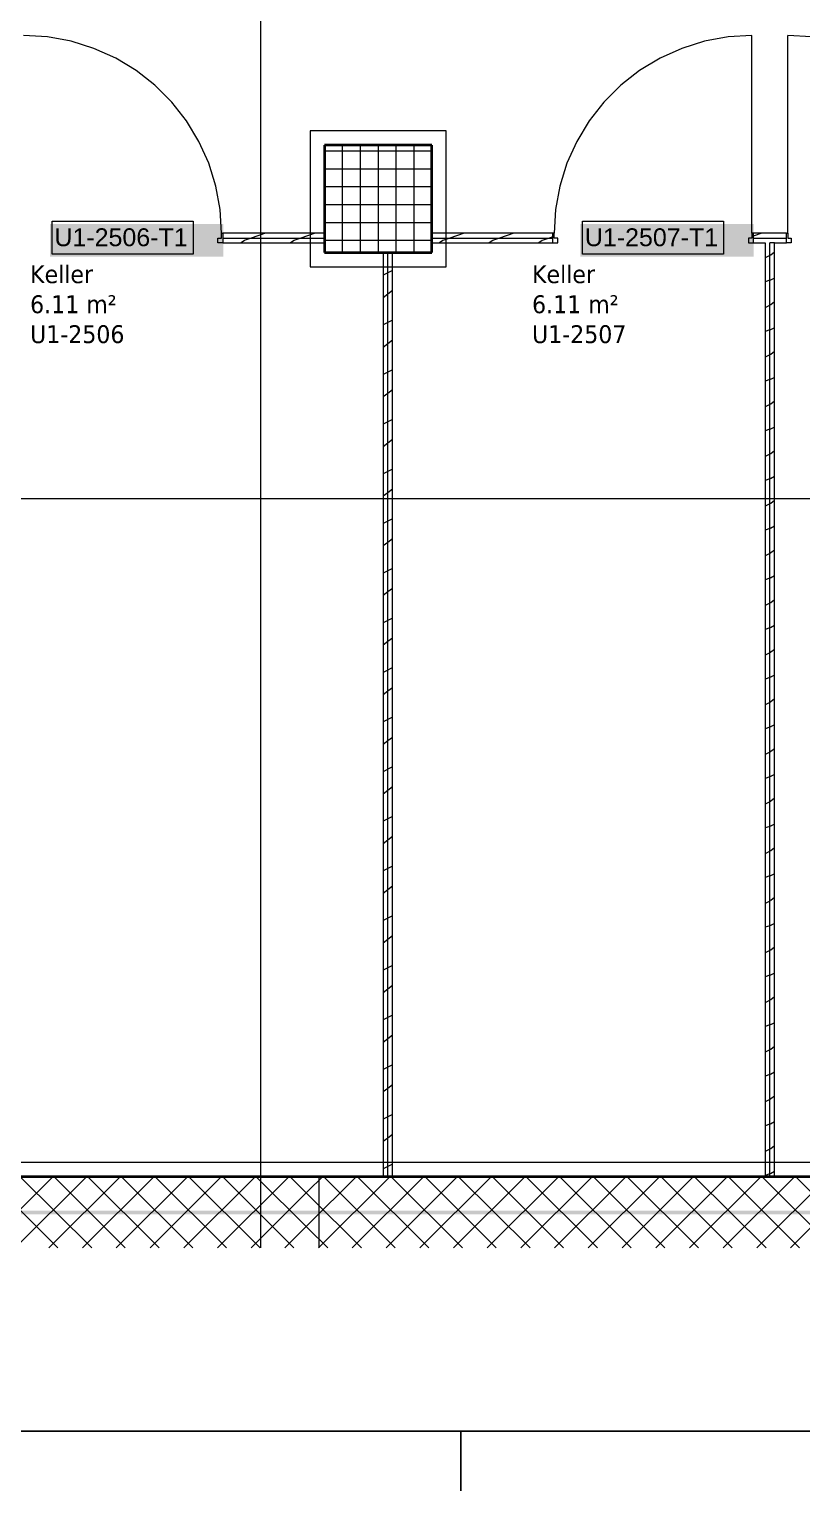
# Model space of a CAD drawing. Extents: x -1132 to 613, y -233 to 616.
# Drawn here: x -263.6 to -198.8, y -179.5 to -56.8 of the extents above; entities that cross this region are included whole.
import ezdxf
from ezdxf.lldxf.tags import DXFTag

# ---------------------------------------------------------------- set-up
doc = ezdxf.new("R2010")
doc.units = 0
doc.layers.get('0').update_dxf_attribs({"lineweight": 13})
for name, color, linetype, lineweight in [('A-AREA-____-IDEN', 7, 'Continuous', 5), ('A-DOOR-____-IDEN', 7, 'Continuous', 5), ('A-DOOR-FRAM-MCUT', 7, 'Continuous', 9), ('A-DOOR-OPNG-OTLN', 7, 'Continuous', 9), ('A-FLOR-____-OVHD', 7, 'Strichpunkt - Fein', 9), ('A-WALL-____-MCUT', 7, 'Continuous', 35), ('A-WALL-____-PATT', 7, 'Continuous', 35), ('A-WALL-FNSH-MCUT', 7, 'Continuous', 35), ('S-COLS-____-MCUT', 7, 'Continuous', 35), ('S-COLS-____-OTLN', 7, 'Continuous', 9), ('S-GRID-____-OTLN', 7, 'Continuous', 5)]:
    doc.layers.add(name, color=color, linetype=linetype, lineweight=lineweight)
doc.layers.add('EL01_WAN_Leitung_Potentialausgleich', color=1, linetype='fein_strichliert', lineweight=13, true_color=0xff0000)
doc.styles.get("Standard").update_dxf_attribs({"font": 'arial.ttf'})
tags = doc.linetypes.add('_Rasterlinie_', pattern=[0.375, 0.2, -0.05, 0.075, -0.05]).pattern_tags.tags
tags[10:11] = [DXFTag(74, 4), DXFTag(75, 0), DXFTag(340, '0'), DXFTag(46, 1.0), DXFTag(50, 0.0), DXFTag(44, 0.0), DXFTag(45, 0.0)]
tags[8:9] = [DXFTag(74, 4), DXFTag(75, 0), DXFTag(340, '0'), DXFTag(46, 1.0), DXFTag(50, 0.0), DXFTag(44, 0.0), DXFTag(45, 0.0)]
tags[6:7] = [DXFTag(74, 4), DXFTag(75, 0), DXFTag(340, '0'), DXFTag(46, 1.0), DXFTag(50, 0.0), DXFTag(44, 0.0), DXFTag(45, 0.0)]
tags[4:5] = [DXFTag(74, 4), DXFTag(75, 0), DXFTag(340, '0'), DXFTag(46, 1.0), DXFTag(50, 0.0), DXFTag(44, 0.0), DXFTag(45, 0.0)]
tags = doc.linetypes.add('fein_strichliert', pattern=[4, 1, -2, 1]).pattern_tags.tags
tags[8:9] = [DXFTag(74, 4), DXFTag(75, 0), DXFTag(340, '0'), DXFTag(46, 0.0), DXFTag(50, 0.0), DXFTag(44, 0.0), DXFTag(45, 0.0)]
tags[6:7] = [DXFTag(74, 4), DXFTag(75, 0), DXFTag(340, '0'), DXFTag(46, 0.0), DXFTag(50, 0.0), DXFTag(44, 0.0), DXFTag(45, 0.0)]
tags[4:5] = [DXFTag(74, 4), DXFTag(75, 0), DXFTag(340, '0'), DXFTag(46, 0.0), DXFTag(50, 0.0), DXFTag(44, 0.0), DXFTag(45, 0.0)]
tags = doc.linetypes.add('Strichpunkt - Fein', pattern=[0.2, 0.1, -0.05, 0, -0.05]).pattern_tags.tags
tags[10:11] = [DXFTag(74, 4), DXFTag(75, 0), DXFTag(340, '0'), DXFTag(46, 1.0), DXFTag(50, 0.0), DXFTag(44, 0.0), DXFTag(45, 0.0)]
tags[8:9] = [DXFTag(74, 4), DXFTag(75, 0), DXFTag(340, '0'), DXFTag(46, 1.0), DXFTag(50, 0.0), DXFTag(44, 0.0), DXFTag(45, 0.0)]
tags[6:7] = [DXFTag(74, 4), DXFTag(75, 0), DXFTag(340, '0'), DXFTag(46, 1.0), DXFTag(50, 0.0), DXFTag(44, 0.0), DXFTag(45, 0.0)]
tags[4:5] = [DXFTag(74, 4), DXFTag(75, 0), DXFTag(340, '0'), DXFTag(46, 1.0), DXFTag(50, 0.0), DXFTag(44, 0.0), DXFTag(45, 0.0)]

# ---------------------------------------------------------------- blocks, each defined once
blk = doc.blocks.new('Referenz-A0UJ2EK7XE', base_point=(-1124.08, -162.87))
at = {"layer": 'A-DOOR-____-IDEN', "color": 0, "linetype": 'Continuous', "ltscale": 0.13}
for p, q in [((-261.73, -72.94), (-249.89, -72.94)), ((-261.73, -75.72), (-261.73, -72.94)), ((-249.89, -72.94), (-249.89, -75.72)), ((-217.23, -72.94), (-205.39, -72.94)), ((-217.23, -75.72), (-217.23, -72.94)), ((-205.39, -72.94), (-205.39, -75.72)), ((-249.89, -75.72), (-261.73, -75.72)), ((-205.39, -75.72), (-217.23, -75.72))]:
    blk.add_line(p, q, dxfattribs=at)
at = {"layer": 'A-DOOR-____-IDEN', "color": 7, "linetype": 'Continuous', "ltscale": 0.13, "true_color": 0xffffff}
for points in [[(-261.9, -75.94), (-247.36, -75.94), (-261.9, -73.18)], [(-247.36, -75.94), (-261.9, -73.18), (-247.36, -73.18)], [(-217.4, -75.94), (-202.86, -75.94), (-217.4, -73.18)], [(-202.86, -75.94), (-217.4, -73.18), (-202.86, -73.18)]]:
    blk.add_solid(points, dxfattribs=at)
at = {"layer": 'A-DOOR-FRAM-MCUT', "color": 0, "linetype": 'Continuous', "ltscale": 0.13}
for p, q in [((-247.81, -74.37), (-247.51, -74.37)), ((-247.81, -74.77), (-247.81, -74.37)), ((-247.41, -74.77), (-247.81, -74.77)), ((-247.51, -74.37), (-247.51, -73.97)), ((-247.51, -73.97), (-247.41, -73.97)), ((-219.61, -73.97), (-219.71, -73.97)), ((-219.71, -74.77), (-219.31, -74.77)), ((-219.61, -74.37), (-219.61, -73.97)), ((-219.31, -74.37), (-219.61, -74.37)), ((-219.31, -74.77), (-219.31, -74.37)), ((-203.01, -74.37), (-203.31, -74.37)), ((-203.31, -74.37), (-203.31, -74.77)), ((-203.31, -74.77), (-202.91, -74.77)), ((-202.91, -73.97), (-203.01, -73.97)), ((-203.01, -73.97), (-203.01, -74.37)), ((-200.11, -73.97), (-200.01, -73.97)), ((-199.71, -74.77), (-200.11, -74.77)), ((-200.01, -73.97), (-200.01, -74.37)), ((-200.01, -74.37), (-199.71, -74.37)), ((-199.71, -74.37), (-199.71, -74.77))]:
    blk.add_line(p, q, dxfattribs=at)
at = {"layer": 'A-DOOR-OPNG-OTLN', "color": 0, "linetype": 'Continuous', "ltscale": 0.13}
for p, q in [((-262.11, -57.49), (-264.11, -57.37)), ((-260.13, -57.85), (-262.11, -57.49)), ((-205.01, -57.49), (-206.98, -57.85)), ((-203.01, -57.37), (-205.01, -57.49)), ((-203.01, -73.97), (-203.01, -57.37)), ((-200.01, -73.97), (-200.01, -57.37)), ((-198.01, -57.49), (-200.01, -57.37)), ((-258.22, -58.45), (-260.13, -57.85)), ((-256.39, -59.27), (-258.22, -58.45)), ((-208.89, -58.45), (-210.72, -59.27)), ((-206.98, -57.85), (-208.89, -58.45)), ((-254.68, -60.31), (-256.39, -59.27)), ((-210.72, -59.27), (-212.44, -60.31)), ((-253.1, -61.55), (-254.68, -60.31)), ((-212.44, -60.31), (-214.01, -61.55)), ((-251.68, -62.96), (-253.1, -61.55)), ((-214.01, -61.55), (-215.43, -62.96)), ((-250.44, -64.54), (-251.68, -62.96)), ((-215.43, -62.96), (-216.67, -64.54)), ((-249.41, -66.26), (-250.44, -64.54)), ((-216.67, -64.54), (-217.7, -66.26)), ((-248.58, -68.09), (-249.41, -66.26)), ((-217.7, -66.26), (-218.53, -68.09)), ((-247.99, -70), (-248.58, -68.09)), ((-218.53, -68.09), (-219.12, -70)), ((-247.63, -71.97), (-247.99, -70)), ((-219.12, -70), (-219.49, -71.97)), ((-247.51, -73.97), (-247.63, -71.97)), ((-219.49, -71.97), (-219.61, -73.97))]:
    blk.add_line(p, q, dxfattribs=at)
at = {"layer": 'A-FLOR-____-OVHD', "color": 0, "linetype": 'Strichpunkt - Fein', "ltscale": 0.13}
for p, q in [((-228.66, -65.37), (-240.06, -65.37)), ((-240.06, -65.37), (-240.06, -76.77)), ((-228.66, -76.77), (-228.66, -65.37)), ((-240.06, -76.77), (-228.66, -76.77)), ((-175.31, -151.92), (-392.61, -151.92)), ((-239.31, -153.12), (-1003.21, -153.12)), ((-239.31, -159.1), (-239.31, -153.12))]:
    blk.add_line(p, q, dxfattribs=at)
at = {"layer": 'A-WALL-____-MCUT', "color": 0, "linetype": 'Continuous', "lineweight": 9, "ltscale": 0.13}
for p, q in [((-247.41, -74.37), (-238.86, -74.37)), ((-229.86, -74.37), (-219.71, -74.37)), ((-202.91, -74.37), (-200.11, -74.37)), ((-201.51, -153.12), (-201.51, -74.77)), ((-201.11, -74.77), (-201.51, -74.77)), ((-233.56, -153.12), (-233.56, -75.57))]:
    blk.add_line(p, q, dxfattribs=at)
at = {"layer": 'A-WALL-____-MCUT', "color": 0, "linetype": 'Continuous', "ltscale": 0.35}
blk.add_line((-137.41, -153.12), (-297.66, -153.12), dxfattribs=at)
at = {"layer": 'A-WALL-____-PATT', "color": 0, "linetype": 'Continuous', "lineweight": 9, "ltscale": 0.13}
for p, q in [((-245.59, -74.56), (-245.87, -74.77)), ((-245.02, -74.37), (-245.6, -74.56)), ((-243.82, -73.97), (-245.02, -74.37)), ((-241.42, -74.56), (-241.71, -74.77)), ((-240.85, -74.37), (-241.43, -74.56)), ((-239.65, -73.97), (-240.85, -74.37)), ((-228.93, -74.56), (-229.21, -74.77)), ((-228.36, -74.37), (-228.94, -74.56)), ((-227.16, -73.97), (-228.36, -74.37)), ((-224.76, -74.56), (-225.05, -74.77)), ((-224.2, -74.37), (-224.77, -74.56)), ((-223, -73.97), (-224.2, -74.37)), ((-220.6, -74.56), (-220.88, -74.77)), ((-220.03, -74.37), (-220.61, -74.56)), ((-219.71, -74.26), (-220.03, -74.37)), ((-202.17, -73.97), (-202.91, -74.22)), ((-201.51, -75.84), (-201.91, -76.04)), ((-201.46, -75.82), (-201.51, -75.84)), ((-201.11, -75.56), (-201.43, -75.8)), ((-233.16, -77.09), (-233.56, -77.29)), ((-233.56, -77.29), (-233.96, -77.49)), ((-201.51, -77.91), (-201.91, -78.05)), ((-201.45, -77.89), (-201.51, -77.91)), ((-201.11, -77.73), (-201.46, -77.9)), ((-233.56, -79.07), (-233.96, -79.37)), ((-233.16, -78.77), (-233.56, -79.07)), ((-201.51, -80.01), (-201.91, -80.21)), ((-201.46, -79.98), (-201.51, -80.01)), ((-201.11, -79.72), (-201.43, -79.97)), ((-233.56, -81.46), (-233.96, -81.66)), ((-233.16, -81.26), (-233.56, -81.46)), ((-201.51, -82.08), (-201.91, -82.21)), ((-201.45, -82.06), (-201.51, -82.08)), ((-201.11, -81.89), (-201.46, -82.07)), ((-233.56, -83.24), (-233.96, -83.54)), ((-233.16, -82.94), (-233.56, -83.24)), ((-201.51, -84.17), (-201.91, -84.37)), ((-201.46, -84.15), (-201.51, -84.17)), ((-201.11, -83.89), (-201.43, -84.13)), ((-233.56, -85.62), (-233.96, -85.82)), ((-233.16, -85.42), (-233.56, -85.62)), ((-201.51, -86.24), (-201.91, -86.38)), ((-201.45, -86.22), (-201.51, -86.24)), ((-201.11, -86.06), (-201.46, -86.23)), ((-233.56, -87.4), (-233.96, -87.7)), ((-233.16, -87.1), (-233.56, -87.4)), ((-201.11, -88.05), (-201.43, -88.3)), ((-201.51, -88.34), (-201.91, -88.54)), ((-201.46, -88.31), (-201.51, -88.34)), ((-233.56, -89.79), (-233.96, -89.99)), ((-233.16, -89.59), (-233.56, -89.79)), ((-201.51, -90.41), (-201.91, -90.54)), ((-201.45, -90.39), (-201.51, -90.41)), ((-201.11, -90.22), (-201.46, -90.4)), ((-233.56, -91.57), (-233.96, -91.87)), ((-233.16, -91.27), (-233.56, -91.57)), ((-201.51, -92.5), (-201.91, -92.7)), ((-201.46, -92.48), (-201.51, -92.5)), ((-201.11, -92.22), (-201.43, -92.46)), ((-233.56, -93.95), (-233.96, -94.15)), ((-233.16, -93.75), (-233.56, -93.95)), ((-201.11, -94.38), (-201.46, -94.56)), ((-233.16, -95.43), (-233.56, -95.73)), ((-201.51, -94.57), (-201.91, -94.71)), ((-201.45, -94.55), (-201.51, -94.57)), ((-233.56, -95.73), (-233.96, -96.03)), ((-201.51, -96.67), (-201.91, -96.87)), ((-201.46, -96.64), (-201.51, -96.67)), ((-201.11, -96.38), (-201.43, -96.63)), ((-233.16, -97.92), (-233.56, -98.12)), ((-233.56, -98.12), (-233.96, -98.32)), ((-201.51, -98.74), (-201.91, -98.87)), ((-201.45, -98.72), (-201.51, -98.74)), ((-201.11, -98.55), (-201.46, -98.73)), ((-233.56, -99.9), (-233.96, -100.2)), ((-233.16, -99.6), (-233.56, -99.9)), ((-201.11, -100.55), (-201.43, -100.79)), ((-201.51, -100.83), (-201.91, -101.03)), ((-201.46, -100.81), (-201.51, -100.83)), ((-233.56, -102.28), (-233.96, -102.48)), ((-233.16, -102.08), (-233.56, -102.28)), ((-201.51, -102.9), (-201.91, -103.04)), ((-201.45, -102.88), (-201.51, -102.9)), ((-201.11, -102.71), (-201.46, -102.89)), ((-233.56, -104.06), (-233.96, -104.36)), ((-233.16, -103.76), (-233.56, -104.06)), ((-201.51, -105), (-201.91, -105.2)), ((-201.46, -104.97), (-201.51, -105)), ((-201.11, -104.71), (-201.43, -104.96)), ((-233.56, -106.45), (-233.96, -106.65)), ((-233.16, -106.25), (-233.56, -106.45)), ((-201.51, -107.07), (-201.91, -107.2)), ((-201.44, -107.05), (-201.51, -107.07)), ((-201.11, -106.88), (-201.46, -107.06)), ((-233.56, -108.23), (-233.96, -108.53)), ((-233.16, -107.93), (-233.56, -108.23)), ((-201.11, -108.88), (-201.43, -109.12)), ((-201.51, -109.16), (-201.91, -109.36)), ((-201.46, -109.14), (-201.51, -109.16)), ((-233.56, -110.61), (-233.96, -110.81)), ((-233.16, -110.41), (-233.56, -110.61)), ((-201.51, -111.23), (-201.91, -111.37)), ((-201.44, -111.21), (-201.51, -111.23)), ((-201.11, -111.04), (-201.46, -111.22)), ((-233.56, -112.39), (-233.96, -112.69)), ((-233.16, -112.09), (-233.56, -112.39)), ((-201.51, -113.33), (-201.91, -113.53)), ((-201.46, -113.3), (-201.51, -113.33)), ((-201.11, -113.04), (-201.43, -113.29)), ((-233.56, -114.77), (-233.96, -114.97)), ((-233.16, -114.57), (-233.56, -114.77)), ((-201.11, -115.21), (-201.46, -115.39)), ((-233.16, -116.26), (-233.56, -116.56)), ((-201.51, -115.4), (-201.91, -115.53)), ((-201.44, -115.38), (-201.51, -115.4)), ((-233.56, -116.56), (-233.96, -116.86)), ((-201.51, -117.49), (-201.91, -117.69)), ((-201.46, -117.47), (-201.51, -117.49)), ((-201.11, -117.21), (-201.43, -117.45)), ((-233.56, -118.94), (-233.96, -119.14)), ((-233.16, -118.74), (-233.56, -118.94)), ((-201.51, -119.56), (-201.91, -119.7)), ((-201.44, -119.54), (-201.51, -119.56)), ((-201.11, -119.37), (-201.46, -119.55)), ((-233.56, -120.72), (-233.96, -121.02)), ((-233.16, -120.42), (-233.56, -120.72)), ((-201.11, -121.37), (-201.43, -121.62)), ((-201.51, -121.66), (-201.91, -121.86)), ((-201.46, -121.63), (-201.51, -121.66)), ((-233.56, -123.1), (-233.96, -123.3)), ((-233.16, -122.9), (-233.56, -123.1)), ((-201.51, -123.73), (-201.91, -123.86)), ((-201.44, -123.71), (-201.51, -123.73)), ((-201.11, -123.54), (-201.46, -123.72)), ((-233.56, -124.89), (-233.96, -125.19)), ((-233.16, -124.59), (-233.56, -124.89)), ((-201.51, -125.82), (-201.91, -126.02)), ((-201.46, -125.8), (-201.51, -125.82)), ((-201.11, -125.54), (-201.43, -125.78)), ((-233.56, -127.27), (-233.96, -127.47)), ((-233.16, -127.07), (-233.56, -127.27)), ((-233.16, -128.75), (-233.56, -129.05)), ((-201.51, -127.89), (-201.91, -128.02)), ((-201.44, -127.87), (-201.51, -127.89)), ((-201.11, -127.7), (-201.46, -127.88)), ((-233.56, -129.05), (-233.96, -129.35)), ((-201.46, -129.96), (-201.51, -129.99)), ((-201.11, -129.7), (-201.43, -129.94)), ((-201.51, -129.99), (-201.91, -130.19)), ((-233.56, -131.43), (-233.96, -131.63)), ((-233.16, -131.23), (-233.56, -131.43)), ((-201.51, -132.06), (-201.91, -132.19)), ((-201.44, -132.04), (-201.51, -132.06)), ((-201.11, -131.87), (-201.46, -132.04)), ((-233.56, -133.22), (-233.96, -133.52)), ((-233.16, -132.92), (-233.56, -133.22)), ((-201.51, -134.15), (-201.91, -134.35)), ((-201.46, -134.13), (-201.51, -134.15)), ((-201.11, -133.87), (-201.43, -134.11)), ((-233.56, -135.6), (-233.96, -135.8)), ((-233.16, -135.4), (-233.56, -135.6)), ((-201.11, -136.03), (-201.46, -136.21)), ((-233.16, -137.08), (-233.56, -137.38)), ((-201.51, -136.22), (-201.91, -136.35)), ((-201.44, -136.2), (-201.51, -136.22)), ((-233.56, -137.38), (-233.96, -137.68)), ((-201.51, -138.32), (-201.91, -138.52)), ((-201.46, -138.29), (-201.51, -138.32)), ((-201.11, -138.03), (-201.43, -138.27)), ((-233.56, -139.76), (-233.96, -139.96)), ((-233.16, -139.56), (-233.56, -139.76)), ((-201.51, -140.39), (-201.91, -140.52)), ((-201.44, -140.36), (-201.51, -140.39)), ((-201.11, -140.2), (-201.46, -140.37)), ((-233.56, -141.55), (-233.96, -141.85)), ((-233.16, -141.25), (-233.56, -141.55)), ((-201.11, -142.2), (-201.43, -142.44)), ((-201.51, -142.48), (-201.91, -142.68)), ((-201.46, -142.46), (-201.51, -142.48)), ((-233.56, -143.93), (-233.96, -144.13)), ((-233.16, -143.73), (-233.56, -143.93)), ((-201.51, -144.55), (-201.91, -144.68)), ((-201.44, -144.53), (-201.51, -144.55)), ((-201.11, -144.36), (-201.46, -144.54)), ((-233.56, -145.71), (-233.96, -146.01)), ((-233.16, -145.41), (-233.56, -145.71)), ((-201.51, -146.65), (-201.91, -146.85)), ((-201.46, -146.62), (-201.51, -146.65)), ((-201.11, -146.36), (-201.43, -146.6)), ((-233.56, -148.09), (-233.96, -148.29)), ((-233.16, -147.89), (-233.56, -148.09)), ((-233.16, -149.58), (-233.56, -149.88)), ((-201.51, -148.71), (-201.91, -148.85)), ((-201.44, -148.69), (-201.51, -148.71)), ((-201.11, -148.53), (-201.46, -148.7)), ((-233.56, -149.88), (-233.96, -150.18)), ((-201.51, -150.81), (-201.91, -151.01)), ((-201.46, -150.79), (-201.51, -150.81)), ((-201.11, -150.53), (-201.43, -150.77)), ((-267.65, -159.1), (-261.67, -153.12)), ((-261.23, -159.1), (-267.21, -153.12)), ((-264.82, -159.1), (-258.84, -153.12)), ((-258.4, -159.1), (-264.39, -153.12)), ((-261.99, -159.1), (-256.01, -153.12)), ((-255.58, -159.1), (-261.56, -153.12)), ((-259.17, -159.1), (-253.18, -153.12)), ((-252.75, -159.1), (-258.73, -153.12)), ((-256.34, -159.1), (-250.36, -153.12)), ((-249.92, -159.1), (-255.9, -153.12)), ((-253.51, -159.1), (-247.53, -153.12)), ((-247.09, -159.1), (-253.07, -153.12)), ((-250.68, -159.1), (-244.7, -153.12)), ((-244.26, -159.1), (-250.24, -153.12)), ((-247.85, -159.1), (-241.87, -153.12)), ((-241.43, -159.1), (-247.41, -153.12)), ((-240.23, -157.47), (-244.59, -153.12)), ((-240.23, -154.64), (-241.76, -153.12)), ((-240.23, -154.31), (-239.04, -153.12)), ((-240.23, -157.14), (-236.21, -153.12)), ((-239.37, -159.1), (-233.39, -153.12)), ((-232.95, -159.1), (-238.93, -153.12)), ((-236.54, -159.1), (-230.56, -153.12)), ((-230.12, -159.1), (-236.1, -153.12)), ((-233.56, -152.26), (-233.96, -152.46)), ((-233.71, -159.1), (-227.73, -153.12)), ((-233.16, -152.06), (-233.56, -152.26)), ((-227.29, -159.1), (-233.27, -153.12)), ((-230.88, -159.1), (-224.9, -153.12)), ((-224.46, -159.1), (-230.44, -153.12)), ((-228.05, -159.1), (-222.07, -153.12)), ((-221.63, -159.1), (-227.62, -153.12)), ((-225.23, -159.1), (-219.24, -153.12)), ((-218.81, -159.1), (-224.79, -153.12)), ((-222.4, -159.1), (-216.42, -153.12)), ((-215.98, -159.1), (-221.96, -153.12)), ((-219.57, -159.1), (-213.59, -153.12)), ((-213.15, -159.1), (-219.13, -153.12)), ((-216.74, -159.1), (-210.76, -153.12)), ((-210.32, -159.1), (-216.3, -153.12)), ((-213.91, -159.1), (-207.93, -153.12)), ((-207.49, -159.1), (-213.47, -153.12)), ((-211.08, -159.1), (-205.1, -153.12)), ((-204.66, -159.1), (-210.64, -153.12)), ((-208.25, -159.1), (-202.27, -153.12)), ((-201.83, -159.1), (-207.82, -153.12)), ((-205.43, -159.1), (-199.44, -153.12)), ((-199.01, -159.1), (-204.99, -153.12)), ((-202.6, -159.1), (-196.62, -153.12)), ((-196.18, -159.1), (-202.16, -153.12)), ((-201.51, -152.88), (-201.91, -153.01)), ((-201.44, -152.86), (-201.51, -152.88)), ((-201.11, -152.69), (-201.46, -152.87)), ((-199.77, -159.1), (-193.79, -153.12)), ((-193.35, -159.1), (-199.33, -153.12)), ((-245.02, -159.1), (-240.23, -154.31)), ((-235.78, -159.1), (-240.23, -154.64)), ((-242.2, -159.1), (-240.23, -157.14)), ((-238.6, -159.1), (-240.23, -157.47))]:
    blk.add_line(p, q, dxfattribs=at)
at = {"layer": 'A-WALL-FNSH-MCUT', "color": 0, "linetype": 'Continuous', "lineweight": 9, "ltscale": 0.13}
for p, q in [((-238.86, -73.97), (-247.41, -73.97)), ((-247.41, -73.97), (-247.41, -74.77)), ((-247.41, -74.77), (-238.86, -74.77)), ((-238.86, -74.77), (-238.86, -73.97)), ((-219.71, -73.97), (-229.86, -73.97)), ((-229.86, -73.97), (-229.86, -74.77)), ((-229.86, -74.77), (-219.71, -74.77)), ((-219.71, -74.77), (-219.71, -73.97)), ((-200.11, -73.97), (-202.91, -73.97)), ((-202.91, -73.97), (-202.91, -74.77)), ((-202.91, -74.77), (-201.91, -74.77)), ((-201.91, -74.77), (-201.91, -153.12)), ((-201.11, -74.77), (-200.11, -74.77)), ((-201.11, -153.12), (-201.11, -74.77)), ((-200.11, -74.77), (-200.11, -73.97)), ((-233.96, -75.57), (-233.96, -153.12)), ((-233.16, -75.57), (-233.96, -75.57)), ((-233.16, -153.12), (-233.16, -75.57))]:
    blk.add_line(p, q, dxfattribs=at)
at = {"layer": 'S-COLS-____-MCUT', "color": 0, "linetype": 'Continuous', "ltscale": 0.35}
for p, q in [((-229.86, -66.57), (-238.86, -66.57)), ((-238.86, -66.57), (-238.86, -75.57)), ((-229.86, -75.57), (-229.86, -66.57)), ((-238.86, -75.57), (-229.86, -75.57))]:
    blk.add_line(p, q, dxfattribs=at)
at = {"layer": 'S-COLS-____-OTLN', "color": 0, "linetype": 'Continuous', "ltscale": 0.13}
for p, q in [((-238.86, -67.05), (-229.86, -67.05)), ((-238.85, -75.57), (-238.85, -66.57)), ((-237.35, -75.57), (-237.35, -66.57)), ((-235.85, -75.57), (-235.85, -66.57)), ((-234.35, -75.57), (-234.35, -66.57)), ((-232.85, -75.57), (-232.85, -66.57)), ((-231.35, -75.57), (-231.35, -66.57)), ((-238.86, -68.55), (-229.86, -68.55)), ((-238.86, -70.05), (-229.86, -70.05)), ((-238.86, -71.55), (-229.86, -71.55)), ((-238.86, -73.05), (-229.86, -73.05)), ((-238.86, -74.55), (-229.86, -74.55))]:
    blk.add_line(p, q, dxfattribs=at)
at = {"layer": 'S-GRID-____-OTLN', "color": 0, "linetype": '_Rasterlinie_', "ltscale": 0.13}
for p, q in [((-244.21, -159.1), (-244.21, 585.98)), ((-1115.8, -96.22), (95.18, -96.22))]:
    blk.add_line(p, q, dxfattribs=at)
at = {"layer": 'A-AREA-____-IDEN', "color": 0, "linetype": 'Continuous', "ltscale": 0.13, "char_height": 1.5, "attachment_point": 1}
for s, insert in [('{\\W0.9;\\fVerdana;Keller}', (-263.57, -76.65)), ('{\\W0.9;\\fVerdana;Keller}', (-221.46, -76.65)), ('{\\W0.9;\\fVerdana;6.11 m²}', (-263.57, -79.17)), ('{\\W0.9;\\fVerdana;6.11 m²}', (-221.46, -79.17)), ('{\\W0.9;\\fVerdana;U1-2506}', (-263.57, -81.68)), ('{\\W0.9;\\fVerdana;U1-2507}', (-221.46, -81.68))]:
    blk.add_mtext(s, dxfattribs=dict(at, insert=insert))
at = {"layer": 'A-DOOR-____-IDEN', "color": 0, "linetype": 'Continuous', "ltscale": 0.13, "char_height": 1.5, "attachment_point": 1}
for s, insert in [('{\\fArial;U1-2506-T1}', (-261.53, -73.55)), ('{\\fArial;U1-2507-T1}', (-217.03, -73.55))]:
    blk.add_mtext(s, dxfattribs=dict(at, insert=insert))

msp = doc.modelspace()

# ---------------------------------------------------------------- linework, layer by layer
at = {"color": 0, "linetype": 'ByBlock', "lineweight": -2, "ltscale": 0.13}
for p, q in [((-1132.42, -174.47), (607.58, -174.47)), ((-227.42, -174.47), (-227.42, -179.47))]:
    msp.add_line(p, q, dxfattribs=at)
at = {"layer": 'EL01_WAN_Leitung_Potentialausgleich', "linetype": 'ByBlock', "ltscale": 0.13}
for points in [[(-1085.3, -156.28), (48.2, -156.28), (-1085.3, -155.98)], [(48.2, -156.28), (-1085.3, -155.98), (48.2, -155.98)]]:
    msp.add_solid(points, dxfattribs=at)

# ---------------------------------------------------------------- block references
at = {"color": 9, "lineweight": 25, "ltscale": 0.25, "true_color": 0xc0c0c0}
msp.add_blockref('Referenz-A0UJ2EK7XE', (-1124.08, -162.87), dxfattribs=at)

doc.saveas('drawing.dxf')
